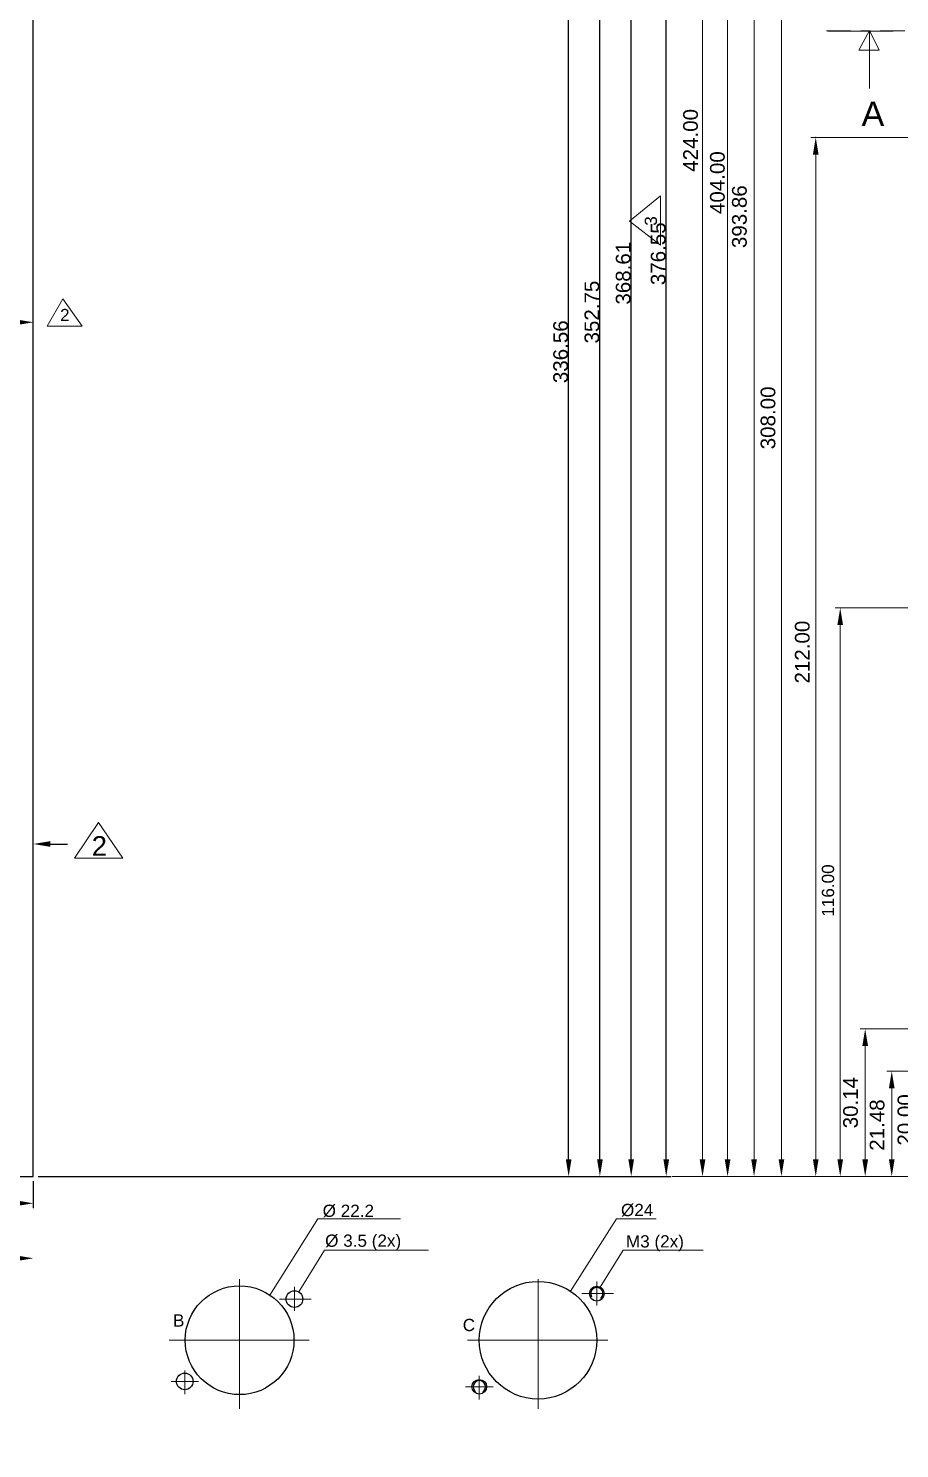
# Model space of a CAD drawing. Extents: x 23 to 957, y -82 to 697.
# Drawn here: x 158.1 to 335.9, y 21 to 310.8 of the extents above; entities that cross this region are included whole.
import ezdxf
from ezdxf.enums import TextEntityAlignment as Align

# ---------------------------------------------------------------- set-up
doc = ezdxf.new("R2010")
doc.units = 0
doc.header["$MEASUREMENT"] = 0
doc.linetypes.add('CENT', pattern=[11, 5, -2, 2, -2])
doc.layers.get('0').update_dxf_attribs({"linetype": 'CONTINUOUS'})
doc.layers.get('DEFPOINTS').update_dxf_attribs({"linetype": 'CONTINUOUS'})
doc.layers.add('DIM', color=1, linetype='CONTINUOUS', lineweight=13)
doc.layers.add('EMNE', color=3, linetype='CONTINUOUS', lineweight=30)
doc.layers.get('0').off()
doc.styles.get("Standard").update_dxf_attribs({"font": 'arial.ttf'})
doc.dimstyles.get("Standard").update_dxf_attribs({"dimtxt": 0.18, "dimasz": 0.18, "dimexe": 0.18, "dimexo": 0.0625, "dimgap": 0.09, "dimtad": 0, "dimtih": 1, "dimtoh": 1, "dimdec": 4, "dimzin": 0, "dimdsep": 46, "dimtxsty": 'Standard', "dimcen": 0.09, "dimadec": 0, "dimazin": 0, "dimtfac": 1, "dimtdec": 4, "dimtofl": 0, "dimtmove": 0, "dimatfit": 3, "dimfxl": 0, "dimtolj": 1, "dimtzin": 0, "dimarcsym": 0})

# ---------------------------------------------------------------- blocks, each defined once
blk = doc.blocks.new('*D10')
at = {"color": 0, "linetype": 'ByBlock'}
for p, q in [((226.79, 48.11), (226.79, 22.95)), ((204.39, 31.11), (204.39, 22.95)), ((207.89, 23.95), (223.29, 23.95))]:
    blk.add_line(p, q, dxfattribs=at)
for points in [[(207.89, 24.54), (207.89, 23.37), (204.39, 23.95)], [(223.29, 24.54), (223.29, 23.37), (226.79, 23.95)]]:
    blk.add_solid(points, dxfattribs=at)
at = {"layer": 'DEFPOINTS', "color": 0, "linetype": 'ByBlock'}
for p in [(226.79, 49.11), (204.39, 32.11), (226.79, 23.95)]:
    blk.add_point(p, dxfattribs=at)
at = {"color": 0, "linetype": 'ByBlock'}
blk.add_text('22.40', height=3, dxfattribs=at).set_placement((215.59, 26.95), align=Align.MIDDLE_CENTER)
blk = doc.blocks.new('*D11')
at = {"color": 0, "linetype": 'ByBlock'}
for p, q in [((236.26, 55.01), (236.26, 58.51)), ((231.19, 51.51), (237.26, 51.51)), ((208.19, 34.71), (237.26, 34.71)), ((236.26, 31.21), (236.26, 27.71))]:
    blk.add_line(p, q, dxfattribs=at)
for points in [[(235.67, 55.01), (236.84, 55.01), (236.26, 51.51)], [(235.67, 31.21), (236.84, 31.21), (236.26, 34.71)]]:
    blk.add_solid(points, dxfattribs=at)
at = {"layer": 'DEFPOINTS', "color": 0, "linetype": 'ByBlock'}
for p in [(230.19, 51.51), (236.26, 51.51), (207.19, 34.71)]:
    blk.add_point(p, dxfattribs=at)
at = {"color": 0, "linetype": 'ByBlock'}
blk.add_text('16.80', height=3, rotation=90, dxfattribs=at).set_placement((233.26, 43.11), align=Align.MIDDLE_CENTER)
blk = doc.blocks.new('*D12')
at = {"color": 0, "linetype": 'ByBlock'}
for p, q in [((111.31, 94.03), (111.31, 97.53)), ((106.07, 90.53), (112.31, 90.53)), ((106.07, 76.53), (112.31, 76.53)), ((111.31, 73.03), (111.31, 69.53))]:
    blk.add_line(p, q, dxfattribs=at)
for points in [[(110.73, 94.03), (111.9, 94.03), (111.31, 90.53)], [(110.73, 73.03), (111.9, 73.03), (111.31, 76.53)]]:
    blk.add_solid(points, dxfattribs=at)
at = {"layer": 'DEFPOINTS', "color": 0, "linetype": 'ByBlock'}
for p in [(105.07, 90.53), (111.31, 90.53), (105.07, 76.53)]:
    blk.add_point(p, dxfattribs=at)
at = {"color": 0, "linetype": 'ByBlock'}
blk.add_text('14.00', height=3, rotation=90, dxfattribs=at).set_placement((108.31, 83.53), align=Align.MIDDLE_CENTER)
blk = doc.blocks.new('*D13')
at = {"color": 0, "linetype": 'ByBlock'}
for p, q in [((106.07, 115.13), (117.53, 115.13)), ((116.53, 80.03), (116.53, 111.63)), ((106.07, 76.53), (117.53, 76.53))]:
    blk.add_line(p, q, dxfattribs=at)
for points in [[(115.95, 111.63), (117.11, 111.63), (116.53, 115.13)], [(115.95, 80.03), (117.11, 80.03), (116.53, 76.53)]]:
    blk.add_solid(points, dxfattribs=at)
at = {"layer": 'DEFPOINTS', "color": 0, "linetype": 'ByBlock'}
for p in [(105.07, 115.13), (116.53, 115.13), (105.07, 76.53)]:
    blk.add_point(p, dxfattribs=at)
at = {"color": 0, "linetype": 'ByBlock'}
blk.add_text('38.60', height=3, rotation=90, dxfattribs=at).set_placement((113.53, 95.83), align=Align.MIDDLE_CENTER)
blk = doc.blocks.new('*D14')
at = {"color": 0, "linetype": 'ByBlock'}
for p, q in [((106.07, 135.53), (125.56, 135.53)), ((124.56, 80.03), (124.56, 132.03)), ((106.07, 76.53), (125.56, 76.53))]:
    blk.add_line(p, q, dxfattribs=at)
for points in [[(123.98, 132.03), (125.14, 132.03), (124.56, 135.53)], [(123.98, 80.03), (125.14, 80.03), (124.56, 76.53)]]:
    blk.add_solid(points, dxfattribs=at)
at = {"layer": 'DEFPOINTS', "color": 0, "linetype": 'ByBlock'}
for p in [(105.07, 135.53), (124.56, 135.53), (105.07, 76.53)]:
    blk.add_point(p, dxfattribs=at)
at = {"color": 0, "linetype": 'ByBlock'}
blk.add_text('59.00', height=3, rotation=90, dxfattribs=at).set_placement((121.56, 106.03), align=Align.MIDDLE_CENTER)
blk = doc.blocks.new('*D15')
at = {"color": 0, "linetype": 'ByBlock'}
for p, q in [((106.07, 153.53), (130.78, 153.53)), ((129.78, 80.03), (129.78, 150.03)), ((106.07, 76.53), (130.78, 76.53))]:
    blk.add_line(p, q, dxfattribs=at)
for points in [[(129.19, 150.03), (130.36, 150.03), (129.78, 153.53)], [(129.19, 80.03), (130.36, 80.03), (129.78, 76.53)]]:
    blk.add_solid(points, dxfattribs=at)
at = {"layer": 'DEFPOINTS', "color": 0, "linetype": 'ByBlock'}
for p in [(105.07, 153.53), (129.78, 153.53), (105.07, 76.53)]:
    blk.add_point(p, dxfattribs=at)
at = {"color": 0, "linetype": 'ByBlock'}
blk.add_text('77.00', height=3, rotation=90, dxfattribs=at).set_placement((126.78, 115.03), align=Align.MIDDLE_CENTER)
blk = doc.blocks.new('*D16')
at = {"color": 0, "linetype": 'ByBlock'}
for p, q in [((106.07, 171.53), (136.4, 171.53)), ((135.4, 80.03), (135.4, 168.03)), ((106.07, 76.53), (136.4, 76.53))]:
    blk.add_line(p, q, dxfattribs=at)
for points in [[(134.81, 168.03), (135.98, 168.03), (135.4, 171.53)], [(134.81, 80.03), (135.98, 80.03), (135.4, 76.53)]]:
    blk.add_solid(points, dxfattribs=at)
at = {"layer": 'DEFPOINTS', "color": 0, "linetype": 'ByBlock'}
for p in [(105.07, 171.53), (135.4, 171.53), (105.07, 76.53)]:
    blk.add_point(p, dxfattribs=at)
at = {"color": 0, "linetype": 'ByBlock'}
blk.add_text('95.00', height=3, rotation=90, dxfattribs=at).set_placement((132.4, 124.03), align=Align.MIDDLE_CENTER)
blk = doc.blocks.new('*D17')
at = {"color": 0, "linetype": 'ByBlock'}
for p, q in [((106.07, 189.53), (142.02, 189.53)), ((141.02, 80.03), (141.02, 186.03)), ((106.07, 76.53), (142.02, 76.53))]:
    blk.add_line(p, q, dxfattribs=at)
for points in [[(140.43, 186.03), (141.6, 186.03), (141.02, 189.53)], [(140.43, 80.03), (141.6, 80.03), (141.02, 76.53)]]:
    blk.add_solid(points, dxfattribs=at)
at = {"layer": 'DEFPOINTS', "color": 0, "linetype": 'ByBlock'}
for p in [(105.07, 189.53), (141.02, 189.53), (105.07, 76.53)]:
    blk.add_point(p, dxfattribs=at)
at = {"color": 0, "linetype": 'ByBlock'}
blk.add_text('113.00', height=3, rotation=90, dxfattribs=at).set_placement((138.02, 133.03), align=Align.MIDDLE_CENTER)
blk = doc.blocks.new('*D18')
at = {"color": 0, "linetype": 'ByBlock'}
for p, q in [((106.07, 207.53), (148.04, 207.53)), ((147.04, 80.03), (147.04, 204.03)), ((106.07, 76.53), (148.04, 76.53))]:
    blk.add_line(p, q, dxfattribs=at)
for points in [[(146.45, 204.03), (147.62, 204.03), (147.04, 207.53)], [(146.45, 80.03), (147.62, 80.03), (147.04, 76.53)]]:
    blk.add_solid(points, dxfattribs=at)
at = {"layer": 'DEFPOINTS', "color": 0, "linetype": 'ByBlock'}
for p in [(105.07, 207.53), (147.04, 207.53), (105.07, 76.53)]:
    blk.add_point(p, dxfattribs=at)
at = {"color": 0, "linetype": 'ByBlock'}
blk.add_text('131.00', height=3, rotation=90, dxfattribs=at).set_placement((144.04, 142.03), align=Align.MIDDLE_CENTER)
blk = doc.blocks.new('*D19')
at = {"color": 0, "linetype": 'ByBlock'}
for p, q in [((106.07, 225.53), (154.06, 225.53)), ((153.06, 80.03), (153.06, 222.03)), ((106.07, 76.53), (154.06, 76.53))]:
    blk.add_line(p, q, dxfattribs=at)
for points in [[(152.48, 222.03), (153.64, 222.03), (153.06, 225.53)], [(152.48, 80.03), (153.64, 80.03), (153.06, 76.53)]]:
    blk.add_solid(points, dxfattribs=at)
at = {"layer": 'DEFPOINTS', "color": 0, "linetype": 'ByBlock'}
for p in [(105.07, 225.53), (153.06, 225.53), (105.07, 76.53)]:
    blk.add_point(p, dxfattribs=at)
at = {"color": 0, "linetype": 'ByBlock'}
blk.add_text('149.00', height=3, rotation=90, dxfattribs=at).set_placement((150.06, 151.03), align=Align.MIDDLE_CENTER)
blk = doc.blocks.new('*D20')
at = {"color": 0, "linetype": 'ByBlock'}
for p, q in [((106.07, 243.53), (160.08, 243.53)), ((159.08, 80.03), (159.08, 240.03)), ((106.07, 76.53), (160.08, 76.53))]:
    blk.add_line(p, q, dxfattribs=at)
for points in [[(158.5, 240.03), (159.66, 240.03), (159.08, 243.53)], [(158.5, 80.03), (159.66, 80.03), (159.08, 76.53)]]:
    blk.add_solid(points, dxfattribs=at)
at = {"layer": 'DEFPOINTS', "color": 0, "linetype": 'ByBlock'}
for p in [(105.07, 243.53), (159.08, 243.53), (105.07, 76.53)]:
    blk.add_point(p, dxfattribs=at)
at = {"color": 0, "linetype": 'ByBlock'}
blk.add_text('167.00', height=3, rotation=90, dxfattribs=at).set_placement((156.08, 160.03), align=Align.MIDDLE_CENTER)
blk = doc.blocks.new('*D21')
at = {"color": 0, "linetype": 'ByBlock'}
for p, q in [((106.07, 261.53), (165.7, 261.53)), ((164.7, 80.03), (164.7, 258.03)), ((106.07, 76.53), (165.7, 76.53))]:
    blk.add_line(p, q, dxfattribs=at)
for points in [[(164.12, 258.03), (165.28, 258.03), (164.7, 261.53)], [(164.12, 80.03), (165.28, 80.03), (164.7, 76.53)]]:
    blk.add_solid(points, dxfattribs=at)
at = {"layer": 'DEFPOINTS', "color": 0, "linetype": 'ByBlock'}
for p in [(105.07, 261.53), (164.7, 261.53), (105.07, 76.53)]:
    blk.add_point(p, dxfattribs=at)
at = {"color": 0, "linetype": 'ByBlock'}
blk.add_text('185.00', height=3, rotation=90, dxfattribs=at).set_placement((161.7, 169.03), align=Align.MIDDLE_CENTER)
blk = doc.blocks.new('*D22')
at = {"color": 0, "linetype": 'ByBlock'}
for p, q in [((106.07, 279.53), (171.72, 279.53)), ((170.72, 80.03), (170.72, 276.03)), ((106.07, 76.53), (171.72, 76.53))]:
    blk.add_line(p, q, dxfattribs=at)
for points in [[(170.14, 276.03), (171.3, 276.03), (170.72, 279.53)], [(170.14, 80.03), (171.3, 80.03), (170.72, 76.53)]]:
    blk.add_solid(points, dxfattribs=at)
at = {"layer": 'DEFPOINTS', "color": 0, "linetype": 'ByBlock'}
for p in [(105.07, 279.53), (170.72, 279.53), (105.07, 76.53)]:
    blk.add_point(p, dxfattribs=at)
at = {"color": 0, "linetype": 'ByBlock'}
blk.add_text('203.00', height=3, rotation=90, dxfattribs=at).set_placement((167.72, 178.03), align=Align.MIDDLE_CENTER)
blk = doc.blocks.new('*D23')
at = {"color": 0, "linetype": 'ByBlock'}
for p, q in [((106.07, 297.53), (177.74, 297.53)), ((176.74, 80.03), (176.74, 294.03)), ((106.07, 76.53), (177.74, 76.53))]:
    blk.add_line(p, q, dxfattribs=at)
for points in [[(176.16, 294.03), (177.32, 294.03), (176.74, 297.53)], [(176.16, 80.03), (177.32, 80.03), (176.74, 76.53)]]:
    blk.add_solid(points, dxfattribs=at)
at = {"layer": 'DEFPOINTS', "color": 0, "linetype": 'ByBlock'}
for p in [(105.07, 297.53), (176.74, 297.53), (105.07, 76.53)]:
    blk.add_point(p, dxfattribs=at)
at = {"color": 0, "linetype": 'ByBlock'}
blk.add_text('221.00', height=3, rotation=90, dxfattribs=at).set_placement((173.74, 187.03), align=Align.MIDDLE_CENTER)
blk = doc.blocks.new('*D24')
at = {"color": 0, "linetype": 'ByBlock'}
for p, q in [((106.07, 315.53), (184.16, 315.53)), ((183.16, 80.03), (183.16, 312.03)), ((106.07, 76.53), (184.16, 76.53))]:
    blk.add_line(p, q, dxfattribs=at)
for points in [[(182.58, 312.03), (183.75, 312.03), (183.16, 315.53)], [(182.58, 80.03), (183.75, 80.03), (183.16, 76.53)]]:
    blk.add_solid(points, dxfattribs=at)
at = {"layer": 'DEFPOINTS', "color": 0, "linetype": 'ByBlock'}
for p in [(105.07, 315.53), (183.16, 315.53), (105.07, 76.53)]:
    blk.add_point(p, dxfattribs=at)
at = {"color": 0, "linetype": 'ByBlock'}
blk.add_text('239.00', height=3, rotation=90, dxfattribs=at).set_placement((180.16, 196.03), align=Align.MIDDLE_CENTER)
blk = doc.blocks.new('*D25')
at = {"color": 0, "linetype": 'ByBlock'}
for p, q in [((106.07, 333.53), (190.59, 333.53)), ((189.59, 80.03), (189.59, 330.03)), ((106.07, 76.53), (190.59, 76.53))]:
    blk.add_line(p, q, dxfattribs=at)
for points in [[(189, 330.03), (190.17, 330.03), (189.59, 333.53)], [(189, 80.03), (190.17, 80.03), (189.59, 76.53)]]:
    blk.add_solid(points, dxfattribs=at)
at = {"layer": 'DEFPOINTS', "color": 0, "linetype": 'ByBlock'}
for p in [(105.07, 333.53), (189.59, 333.53), (105.07, 76.53)]:
    blk.add_point(p, dxfattribs=at)
at = {"color": 0, "linetype": 'ByBlock'}
blk.add_text('257.00', height=3, rotation=90, dxfattribs=at).set_placement((186.59, 205.03), align=Align.MIDDLE_CENTER)
blk = doc.blocks.new('*D26')
at = {"color": 0, "linetype": 'ByBlock'}
for p, q in [((106.07, 351.53), (196.61, 351.53)), ((195.61, 80.03), (195.61, 348.03)), ((106.07, 76.53), (196.61, 76.53))]:
    blk.add_line(p, q, dxfattribs=at)
for points in [[(195.02, 348.03), (196.19, 348.03), (195.61, 351.53)], [(195.02, 80.03), (196.19, 80.03), (195.61, 76.53)]]:
    blk.add_solid(points, dxfattribs=at)
at = {"layer": 'DEFPOINTS', "color": 0, "linetype": 'ByBlock'}
for p in [(105.07, 351.53), (195.61, 351.53), (105.07, 76.53)]:
    blk.add_point(p, dxfattribs=at)
at = {"color": 0, "linetype": 'ByBlock'}
blk.add_text('275.00', height=3, rotation=90, dxfattribs=at).set_placement((192.61, 214.03), align=Align.MIDDLE_CENTER)
blk = doc.blocks.new('*D27')
at = {"color": 0, "linetype": 'ByBlock'}
for p, q in [((106.07, 369.53), (203.03, 369.53)), ((202.03, 80.03), (202.03, 366.03)), ((106.07, 76.53), (203.03, 76.53))]:
    blk.add_line(p, q, dxfattribs=at)
for points in [[(201.45, 366.03), (202.61, 366.03), (202.03, 369.53)], [(201.45, 80.03), (202.61, 80.03), (202.03, 76.53)]]:
    blk.add_solid(points, dxfattribs=at)
at = {"layer": 'DEFPOINTS', "color": 0, "linetype": 'ByBlock'}
for p in [(105.07, 369.53), (202.03, 369.53), (105.07, 76.53)]:
    blk.add_point(p, dxfattribs=at)
at = {"color": 0, "linetype": 'ByBlock'}
blk.add_text('293.00', height=3, rotation=90, dxfattribs=at).set_placement((199.03, 223.03), align=Align.MIDDLE_CENTER)
blk = doc.blocks.new('*D28')
at = {"color": 0, "linetype": 'ByBlock'}
for p, q in [((106.07, 387.53), (209.45, 387.53)), ((208.45, 80.03), (208.45, 384.03)), ((106.07, 76.53), (209.45, 76.53))]:
    blk.add_line(p, q, dxfattribs=at)
for points in [[(207.87, 384.03), (209.03, 384.03), (208.45, 387.53)], [(207.87, 80.03), (209.03, 80.03), (208.45, 76.53)]]:
    blk.add_solid(points, dxfattribs=at)
at = {"layer": 'DEFPOINTS', "color": 0, "linetype": 'ByBlock'}
for p in [(105.07, 387.53), (208.45, 387.53), (105.07, 76.53)]:
    blk.add_point(p, dxfattribs=at)
at = {"color": 0, "linetype": 'ByBlock'}
blk.add_text('311.00', height=3, rotation=90, dxfattribs=at).set_placement((205.45, 232.03), align=Align.MIDDLE_CENTER)
blk = doc.blocks.new('*D34')
at = {"color": 0, "linetype": 'ByBlock'}
for p, q in [((113.07, 75.53), (113.07, 52.21)), ((155.07, 75.53), (155.07, 52.21)), ((151.57, 53.21), (116.57, 53.21))]:
    blk.add_line(p, q, dxfattribs=at)
for points in [[(116.57, 53.8), (116.57, 52.63), (113.07, 53.21)], [(151.57, 53.8), (151.57, 52.63), (155.07, 53.21)]]:
    blk.add_solid(points, dxfattribs=at)
at = {"layer": 'DEFPOINTS', "color": 0, "linetype": 'ByBlock'}
for p in [(113.07, 76.53), (155.07, 76.53), (113.07, 53.21)]:
    blk.add_point(p, dxfattribs=at)
at = {"color": 0, "linetype": 'ByBlock'}
blk.add_text('42.00', height=3, dxfattribs=at).set_placement((134.07, 56.21), align=Align.MIDDLE_CENTER)
blk = doc.blocks.new('*D89')
at = {"layer": 'DEFPOINTS', "color": 0}
for p in [(159.07, 413.09), (268.37, 413.09), (159.07, 76.53)]:
    blk.add_point(p, dxfattribs=at)
at = {"layer": 'DIM', "color": 0, "lineweight": -2}
for p, q in [((160.07, 413.09), (269.37, 413.09)), ((268.37, 80.03), (268.37, 409.59)), ((160.07, 76.53), (269.37, 76.53))]:
    blk.add_line(p, q, dxfattribs=at)
at = {"layer": 'DIM', "color": 0}
for points in [[(267.79, 409.59), (268.95, 409.59), (268.37, 413.09)], [(267.79, 80.03), (268.95, 80.03), (268.37, 76.53)]]:
    blk.add_solid(points, dxfattribs=at)
at = {"layer": 'DIM', "color": 0, "insert": (266.75, 244.81), "char_height": 3, "attachment_point": 5, "rotation": 90}
blk.add_mtext('\\A1;336.56', dxfattribs=at)
blk = doc.blocks.new('*D88')
at = {"layer": 'DEFPOINTS', "color": 0}
for p in [(159.07, 429.27), (274.75, 429.27), (159.07, 76.53)]:
    blk.add_point(p, dxfattribs=at)
at = {"layer": 'DIM', "color": 0, "lineweight": -2}
for p, q in [((160.07, 429.27), (275.75, 429.27)), ((274.75, 80.03), (274.75, 425.77)), ((160.07, 76.53), (275.75, 76.53))]:
    blk.add_line(p, q, dxfattribs=at)
at = {"layer": 'DIM', "color": 0}
for points in [[(274.17, 425.77), (275.34, 425.77), (274.75, 429.27)], [(274.17, 80.03), (275.34, 80.03), (274.75, 76.53)]]:
    blk.add_solid(points, dxfattribs=at)
at = {"layer": 'DIM', "color": 0, "insert": (273.13, 252.9), "char_height": 3, "attachment_point": 5, "rotation": 90}
blk.add_mtext('\\A1;352.75', dxfattribs=at)
blk = doc.blocks.new('*D87')
at = {"layer": 'DEFPOINTS', "color": 0}
for p in [(159.07, 445.13), (281.14, 445.13), (159.07, 76.53)]:
    blk.add_point(p, dxfattribs=at)
at = {"layer": 'DIM', "color": 0, "lineweight": -2}
for p, q in [((160.07, 445.13), (282.14, 445.13)), ((281.14, 80.03), (281.14, 441.63)), ((160.07, 76.53), (282.14, 76.53))]:
    blk.add_line(p, q, dxfattribs=at)
at = {"layer": 'DIM', "color": 0}
for points in [[(280.56, 441.63), (281.72, 441.63), (281.14, 445.13)], [(280.56, 80.03), (281.72, 80.03), (281.14, 76.53)]]:
    blk.add_solid(points, dxfattribs=at)
at = {"layer": 'DIM', "color": 0, "insert": (279.52, 260.83), "char_height": 3, "attachment_point": 5, "rotation": 90}
blk.add_mtext('\\A1;368.61', dxfattribs=at)
blk = doc.blocks.new('*D86')
at = {"layer": 'DEFPOINTS', "color": 0}
for p in [(159.07, 453.08), (288.29, 453.08), (159.07, 76.53)]:
    blk.add_point(p, dxfattribs=at)
at = {"layer": 'DIM', "color": 0, "lineweight": -2}
for p, q in [((160.07, 453.08), (289.29, 453.08)), ((288.29, 80.03), (288.29, 449.58)), ((160.07, 76.53), (289.29, 76.53))]:
    blk.add_line(p, q, dxfattribs=at)
at = {"layer": 'DIM', "color": 0}
for points in [[(287.71, 449.58), (288.88, 449.58), (288.29, 453.08)], [(287.71, 80.03), (288.88, 80.03), (288.29, 76.53)]]:
    blk.add_solid(points, dxfattribs=at)
at = {"layer": 'DIM', "color": 0, "insert": (286.67, 264.8), "char_height": 3, "attachment_point": 5, "rotation": 90}
blk.add_mtext('\\A1;376.55', dxfattribs=at)
blk = doc.blocks.new('*D47')
at = {"color": 0, "linetype": 'ByBlock'}
for p, q in [((274.13, 49.21), (274.13, 21)), ((250.13, 30.01), (250.13, 21)), ((253.63, 22), (270.63, 22))]:
    blk.add_line(p, q, dxfattribs=at)
for points in [[(253.63, 22.58), (253.63, 21.41), (250.13, 22)], [(270.63, 22.58), (270.63, 21.41), (274.13, 22)]]:
    blk.add_solid(points, dxfattribs=at)
at = {"layer": 'DEFPOINTS', "color": 0, "linetype": 'ByBlock'}
for p in [(274.13, 50.21), (250.13, 31.01), (274.13, 22)]:
    blk.add_point(p, dxfattribs=at)
at = {"color": 0, "linetype": 'ByBlock'}
blk.add_text('24.00', height=3, dxfattribs=at).set_placement((262.13, 25), align=Align.MIDDLE_CENTER)
blk = doc.blocks.new('*D48')
at = {"color": 0, "linetype": 'ByBlock'}
for p, q in [((278.53, 52.61), (286.13, 52.61)), ((285.13, 37.11), (285.13, 49.11)), ((253.93, 33.61), (286.13, 33.61))]:
    blk.add_line(p, q, dxfattribs=at)
for points in [[(284.55, 49.11), (285.71, 49.11), (285.13, 52.61)], [(284.55, 37.11), (285.71, 37.11), (285.13, 33.61)]]:
    blk.add_solid(points, dxfattribs=at)
at = {"layer": 'DEFPOINTS', "color": 0, "linetype": 'ByBlock'}
for p in [(277.53, 52.61), (285.13, 52.61), (252.93, 33.61)]:
    blk.add_point(p, dxfattribs=at)
at = {"color": 0, "linetype": 'ByBlock'}
blk.add_text('19.00', height=3, rotation=90, dxfattribs=at).set_placement((282.13, 43.11), align=Align.MIDDLE_CENTER)
blk = doc.blocks.new('*D50')
at = {"layer": 'DEFPOINTS', "color": 0}
for p in [(144.56, 143.61), (159.07, 144.36), (159.07, 76.53)]:
    blk.add_point(p, dxfattribs=at)
at = {"layer": 'DIM', "color": 0, "lineweight": -2}
for p, q in [((144.56, 144.61), (144.56, 145.36)), ((159.07, 77.53), (159.07, 145.36)), ((141.06, 144.36), (137.56, 144.36)), ((162.57, 144.36), (166.07, 144.36))]:
    blk.add_line(p, q, dxfattribs=at)
at = {"layer": 'DIM', "color": 0}
for points in [[(141.06, 144.95), (141.06, 143.78), (144.56, 144.36)], [(162.57, 144.95), (162.57, 143.78), (159.07, 144.36)]]:
    blk.add_solid(points, dxfattribs=at)
at = {"layer": 'DIM', "color": 0, "insert": (151.28, 144.85), "char_height": 3, "attachment_point": 5}
blk.add_mtext('\\A1;14.51', dxfattribs=at)
blk = doc.blocks.new('*D51')
at = {"layer": 'DEFPOINTS', "color": 0}
for p in [(159.07, 250.82), (127.96, 235.9), (159.07, 76.53)]:
    blk.add_point(p, dxfattribs=at)
at = {"layer": 'DIM', "color": 0, "lineweight": -2}
for p, q in [((127.96, 236.9), (127.96, 251.82)), ((131.46, 250.82), (155.57, 250.82)), ((159.07, 77.53), (159.07, 251.82))]:
    blk.add_line(p, q, dxfattribs=at)
at = {"layer": 'DIM', "color": 0}
for points in [[(131.46, 251.4), (131.46, 250.24), (127.96, 250.82)], [(155.57, 251.4), (155.57, 250.24), (159.07, 250.82)]]:
    blk.add_solid(points, dxfattribs=at)
at = {"layer": 'DIM', "color": 0, "insert": (150.16, 253.04), "char_height": 3, "attachment_point": 5}
blk.add_mtext('\\A1;31.11', dxfattribs=at)
blk = doc.blocks.new('*D57')
at = {"layer": 'DEFPOINTS', "color": 0}
for p in [(137.47, 75.53), (159.07, 76.53), (159.07, 71.05)]:
    blk.add_point(p, dxfattribs=at)
at = {"layer": 'DIM', "color": 0, "lineweight": -2}
for p, q in [((159.07, 75.53), (159.07, 70.05)), ((137.47, 74.53), (137.47, 70.05)), ((140.97, 71.05), (155.57, 71.05))]:
    blk.add_line(p, q, dxfattribs=at)
at = {"layer": 'DIM', "color": 0}
for points in [[(140.97, 71.64), (140.97, 70.47), (137.47, 71.05)], [(155.57, 71.64), (155.57, 70.47), (159.07, 71.05)]]:
    blk.add_solid(points, dxfattribs=at)
at = {"layer": 'DIM', "color": 0, "insert": (148.27, 72.68), "char_height": 3, "attachment_point": 5}
blk.add_mtext('\\A1;21.60', dxfattribs=at)

msp = doc.modelspace()

# ---------------------------------------------------------------- linework, layer by layer
at = {"layer": 'DEFPOINTS', "color": 0, "linetype": 'ByBlock'}
msp.add_point((159.07412, 76.52671), dxfattribs=at)
at = {"layer": 'DIM', "color": 1, "linetype": 'ByBlock'}
for p, q in [((295.70047, 80.02671), (295.70047, 497.02671)), ((306.22562, 80.02671), (306.22562, 466.88671)), ((364.47412, 106.66671), (327.91562, 106.66671)), ((328.91562, 103.16671), (328.91562, 91.59671)), ((363.89412, 98.00671), (333.33562, 98.00671)), ((334.33562, 94.50671), (334.33562, 87.26671)), ((328.91562, 80.02671), (328.91562, 91.59671)), ((334.33562, 80.02671), (334.33562, 87.26671)), ((358.05259, 76.52671), (289.49408, 76.52671)), ((357.48259, 76.52671), (294.01404, 76.52671)), ((357.88388, 76.52671), (321.32538, 76.52671))]:
    msp.add_line(p, q, dxfattribs=at)
at = {"layer": 'DIM', "linetype": 'ByBlock'}
for p, q in [((300.82246, 80.02671), (300.82246, 477.02671)), ((311.81562, 80.02671), (311.81562, 381.02671)), ((355.00412, 288.52671), (317.81562, 288.52671)), ((318.81562, 80.02671), (318.81562, 285.02671)), ((355.00412, 192.52671), (322.81562, 192.52671)), ((323.81562, 80.02671), (323.81562, 189.02671)), ((358.232, 76.52671), (322.81562, 76.52671)), ((358.07412, 76.52671), (329.51562, 76.52671))]:
    msp.add_line(p, q, dxfattribs=at)
at = {"layer": 'DIM', "linetype": 'CENT'}
msp.add_line((321.00262, 310.26814), (829.43194, 310.26814), dxfattribs=at)
at = {"layer": 'DIM'}
for p, q in [((334.64386, 310.23939), (321.28074, 310.23939)), ((287.13244, 276.64382), (280.81575, 271.47367)), ((287.13244, 266.53329), (287.13244, 276.64382)), ((280.81575, 271.47367), (287.13244, 266.53329)), ((165.08877, 255.58703), (161.91952, 250.03875)), ((169.05033, 250.03875), (165.08877, 255.58703)), ((161.91952, 250.03875), (169.05033, 250.03875)), ((172.4124, 148.754), (167.49715, 141.49542)), ((172.4124, 148.754), (177.32764, 141.49542)), ((167.49715, 141.49542), (177.32764, 141.49542)), ((207.33552, 52.29626), (217.177, 67.88083)), ((217.177, 67.88083), (234.03418, 67.88083)), ((268.77731, 53.09748), (278.11283, 67.88083)), ((278.11283, 67.88083), (286.25626, 67.88083)), ((213.27938, 52.97809), (218.54116, 61.4522)), ((218.54116, 61.4522), (239.78316, 61.4522)), ((274.8139, 53.94227), (279.47699, 61.4522)), ((279.47699, 61.4522), (295.81849, 61.4522)), ((201.19135, 29.1087), (201.19135, 55.53966)), ((262.12718, 29.1087), (262.12718, 55.53966)), ((274.12718, 50.2087), (274.12718, 55.08847)), ((212.39135, 49.1087), (212.39135, 53.98847)), ((277.52718, 52.6087), (271.09287, 52.6087)), ((215.79135, 51.5087), (209.35704, 51.5087)), ((186.79135, 43.1087), (215.42307, 43.1087)), ((247.72718, 43.1087), (276.3589, 43.1087)), ((189.99135, 32.1087), (189.99135, 36.9254)), ((250.12718, 31.0087), (250.12718, 35.8254)), ((192.79135, 34.7087), (187.20899, 34.7087)), ((252.92718, 33.6087), (247.34482, 33.6087))]:
    msp.add_line(p, q, dxfattribs=at)
at = {"layer": 'DIM', "linetype": 'Continuous'}
for p, q in [((329.76021, 310.34452), (327.63231, 306.31739)), ((329.76021, 310.34452), (329.76021, 298.52295)), ((329.76021, 310.34452), (331.78173, 306.31739)), ((327.63231, 306.31739), (331.78173, 306.31739))]:
    msp.add_line(p, q, dxfattribs=at)
at = {"layer": 'DIM', "linetype": 'ByBlock'}
for p in [(318.81562, 288.52671), (323.81562, 192.52671)]:
    msp.add_point(p, dxfattribs=at)
for points in [[(319.39895, 285.02671), (318.23228, 285.02671), (318.81562, 288.52671)], [(324.39895, 189.02671), (323.23228, 189.02671), (323.81562, 192.52671)], [(301.4058, 80.02671), (300.23913, 80.02671), (300.82246, 76.52671)], [(312.39895, 80.02671), (311.23228, 80.02671), (311.81562, 76.52671)], [(319.39895, 80.02671), (318.23228, 80.02671), (318.81562, 76.52671)], [(324.39895, 80.02671), (323.23228, 80.02671), (323.81562, 76.52671)]]:
    msp.add_solid(points, dxfattribs=at)
at = {"layer": 'DIM', "color": 1, "linetype": 'ByBlock'}
for points in [[(329.49895, 103.16671), (328.33228, 103.16671), (328.91562, 106.66671)], [(334.91895, 94.50671), (333.75228, 94.50671), (334.33562, 98.00671)], [(296.28381, 80.02671), (295.11714, 80.02671), (295.70047, 76.52671)], [(306.80895, 80.02671), (305.64228, 80.02671), (306.22562, 76.52671)], [(329.49895, 80.02671), (328.33228, 80.02671), (328.91562, 76.52671)], [(334.91895, 80.02671), (333.75228, 80.02671), (334.33562, 76.52671)], [(155.57412, 60.4165), (155.57412, 59.24984), (159.07412, 59.83317)]]:
    msp.add_solid(points, dxfattribs=at)
at = {"layer": 'EMNE'}
for p, q in [((159.07282, 76.52671), (159.07282, 500.52671)), ((117.07282, 76.52671), (159.07282, 76.52671))]:
    msp.add_line(p, q, dxfattribs=at)
for centre, radius in [((262.12718, 43.1087), 12), ((201.19135, 43.1087), 11.1), ((212.39135, 51.5087), 1.7), ((274.12718, 52.6087), 1.5), ((189.99135, 34.7087), 1.7), ((250.12718, 33.6087), 1.5)]:
    msp.add_circle(centre, radius, dxfattribs=at)
for centre, start, end in [((274.12718, 52.6087), 309.0740422, 209.9930187), ((250.12718, 33.6087), 306.033382, 232.7965633)]:
    msp.add_arc(centre, 1.25, start, end, dxfattribs=at)

# ---------------------------------------------------------------- texts
at = {"layer": 'DIM', "linetype": 'Continuous'}
msp.add_text('A', height=5, dxfattribs=at).set_placement((328.16428, 290.85841))
at = {"layer": 'DIM', "color": 1, "linetype": 'ByBlock'}
for s, p in [('424.00', (294.74931, 281.52671)), ('393.86', (304.72562, 265.95671)), ('30.14', (327.41562, 86.34671)), ('21.48', (332.83562, 81.76671))]:
    msp.add_text(s, height=3, rotation=90, dxfattribs=at).set_placement(p)
at = {"layer": 'DIM', "linetype": 'ByBlock'}
for s, height, p in [('404.00', 3, (300.23077, 272.90171)), ('308.00', 3, (310.56562, 224.90171)), ('212.00', 3, (317.56562, 177.11005)), ('116.00', 2.5, (322.56562, 129.52671))]:
    msp.add_text(s, height=height, rotation=90, dxfattribs=at).set_placement(p)
at = {"layer": 'DIM'}
for s, height, p in [('3', 2.5, (286.39274, 270.51596)), ('20.00', 3, (338.51412, 82.81671))]:
    msp.add_text(s, height=height, rotation=90, dxfattribs=at).set_placement(p)
for s, height, p in [('2', 2.5, (164.53439, 251.04906)), ('2', 4, (171.00804, 141.96371)), ('Ø 22.2', 2.5, (218.1514, 68.27045)), ('Ø24', 2.5, (279.05646, 68.43314)), ('Ø 3.5 (2x)', 2.5, (218.65682, 62.17552)), ('M3 (2x)', 2.5, (280.06893, 62.02909)), ('B', 2.5, (187.60271, 45.88603)), ('C', 2.5, (246.75109, 44.96805))]:
    msp.add_text(s, height=height, dxfattribs=at).set_placement(p)

# ---------------------------------------------------------------- dimensions: what is measured, and where the dimension line sits
for base, p2, picture, middle in [((288.29319, 453.07796), (159.07412, 453.07796), '*D86', (286.67045, 264.80234)), ((281.1386, 445.13269), (159.07282, 445.13269), '*D87', (279.51586, 260.8297)), ((274.75407, 429.27265), (159.07412, 429.27265), '*D88', (273.13133, 252.89968)), ((268.36955, 413.0851), (159.07412, 413.0851), '*D89', (266.7468, 244.80591))]:
    dim = msp.add_linear_dim(base=base, p1=(159.07412, 76.52671), p2=p2, angle=90, dimstyle='Standard', override={"dimtxt": 3, "dimasz": 3.5, "dimexe": 1, "dimexo": 1, "dimtad": 1, "dimtih": 0, "dimtoh": 0, "dimdec": 2, "dimtdec": 2, "dimtix": 1, "dimtmove": 2}, dxfattribs=at)
    dim.commit()
    dim.dimension.update_dxf_attribs({"geometry": picture, "text_midpoint": middle})
for base, p1, p2, picture, middle, set_off in [((262.45113, 387.53), (159.07, 76.53), (159.07, 387.53), '*D28', (259.45113, 232.03), (54, 0)), ((256.0288, 369.53), (159.07, 76.53), (159.07, 369.53), '*D27', (253.0288, 223.03), (54, 0)), ((249.60646, 351.53), (159.07, 76.53), (159.07, 351.53), '*D26', (246.60646, 214.03), (54, 0)), ((243.58551, 333.53), (159.07, 76.53), (159.07, 333.53), '*D25', (240.58551, 205.03), (54, 0)), ((237.16317, 315.53), (159.07, 76.53), (159.07, 315.53), '*D24', (234.16317, 196.03), (54, 0)), ((230.74084, 297.53), (159.07, 76.53), (159.07, 297.53), '*D23', (227.74084, 187.03), (54, 0)), ((224.71989, 279.53), (159.07, 76.53), (159.07, 279.53), '*D22', (221.71989, 178.03), (54, 0)), ((218.69895, 261.53), (159.07, 76.53), (159.07, 261.53), '*D21', (215.69895, 169.03), (54, 0)), ((213.07941, 243.53), (159.07, 76.53), (159.07, 243.53), '*D20', (210.07941, 160.03), (54, 0)), ((207.05846, 225.53), (159.07, 76.53), (159.07, 225.53), '*D19', (204.05846, 151.03), (54, 0)), ((201.03752, 207.53), (159.07, 76.53), (159.07, 207.53), '*D18', (198.03752, 142.03), (54, 0)), ((195.01658, 189.53), (159.07, 76.53), (159.07, 189.53), '*D17', (192.01658, 133.03), (54, 0)), ((189.39703, 171.53), (159.07, 76.53), (159.07, 171.53), '*D16', (186.39703, 124.03), (54, 0)), ((183.77749, 153.53), (159.07, 76.53), (159.07, 153.53), '*D15', (180.77749, 115.03), (54, 0)), ((178.55933, 135.53), (159.07, 76.53), (159.07, 135.53), '*D14', (175.55933, 106.03), (54, 0)), ((165.31326, 90.53), (159.07, 76.53), (159.07, 90.53), '*D12', (162.31326, 83.53), (54, 0)), ((221.85413, 51.5087), (192.79135, 34.7087), (215.79135, 51.5087), '*D11', (218.85413, 43.1087), (-14.40314, 0))]:
    dim = msp.add_linear_dim(base=base, p1=p1, p2=p2, angle=90, dimstyle='Standard', dxfattribs=at)
    dim.commit()
    dim.dimension.update_dxf_attribs({"geometry": picture, "text_midpoint": middle, "insert": set_off})
for base, p1, picture, middle in [((159.07282, 250.81898), (127.96282, 235.89725), '*D51', (150.16051, 253.03574)), ((159.07282, 144.36283), (144.56282, 143.60509), '*D50', (151.28135, 144.85425))]:
    dim = msp.add_linear_dim(base=base, p1=p1, p2=(159.07282, 76.52671), dimstyle='Standard', override={"dimtxt": 3, "dimasz": 3.5, "dimexe": 1, "dimexo": 1, "dimtad": 1, "dimtih": 0, "dimtoh": 0, "dimdec": 2, "dimtdec": 2, "dimtix": 1, "dimtmove": 2}, dxfattribs=at)
    dim.commit()
    dim.dimension.update_dxf_attribs({"geometry": picture, "text_midpoint": middle, "dimtype": 160})
dim = msp.add_aligned_dim(p1=(161.07698, 76.53), p2=(161.07698, 115.13), distance=-11.46141, dimstyle='Standard', dxfattribs=at)
dim.commit()
dim.dimension.update_dxf_attribs({"geometry": '*D13', "text_midpoint": (169.5384, 95.83), "insert": (56.00698, 0)})
for base, p1, p2, picture, middle, set_off in [((117.07412, 53.21287), (159.07412, 76.52671), (117.07412, 76.52671), '*D34', (138.07412, 56.21287), (4, 0)), ((212.39135, 23.95182), (189.99135, 32.1087), (212.39135, 49.1087), '*D10', (201.19135, 26.95182), (-14.40314, 0))]:
    dim = msp.add_linear_dim(base=base, p1=p1, p2=p2, dimstyle='Standard', dxfattribs=at)
    dim.commit()
    dim.dimension.update_dxf_attribs({"geometry": picture, "text_midpoint": middle, "insert": set_off})
dim = msp.add_linear_dim(base=(159.07282, 71.05469), p1=(137.47282, 75.52671), p2=(159.07282, 76.52671), dimstyle='Standard', override={"dimtxt": 3, "dimasz": 3.5, "dimexe": 1, "dimexo": 1, "dimtad": 1, "dimtih": 0, "dimtoh": 0, "dimdec": 2, "dimtdec": 2, "dimtix": 1, "dimtmove": 2}, dxfattribs=at)
dim.commit()
dim.dimension.update_dxf_attribs({"geometry": '*D57', "text_midpoint": (148.27282, 72.67641)})
dim = msp.add_linear_dim(base=(285.13129, 52.6087), p1=(252.92718, 33.6087), p2=(277.52718, 52.6087), angle=90, dimstyle='Standard', dxfattribs=at)
dim.commit()
dim.dimension.update_dxf_attribs({"geometry": '*D48', "text_midpoint": (282.13129, 43.1087)})
dim = msp.add_linear_dim(base=(274.12718, 21.99532), p1=(250.12718, 31.0087), p2=(274.12718, 50.2087), dimstyle='Standard', dxfattribs=at)
dim.commit()
dim.dimension.update_dxf_attribs({"geometry": '*D47', "text_midpoint": (262.12718, 24.99532)})

doc.saveas('drawing.dxf')
